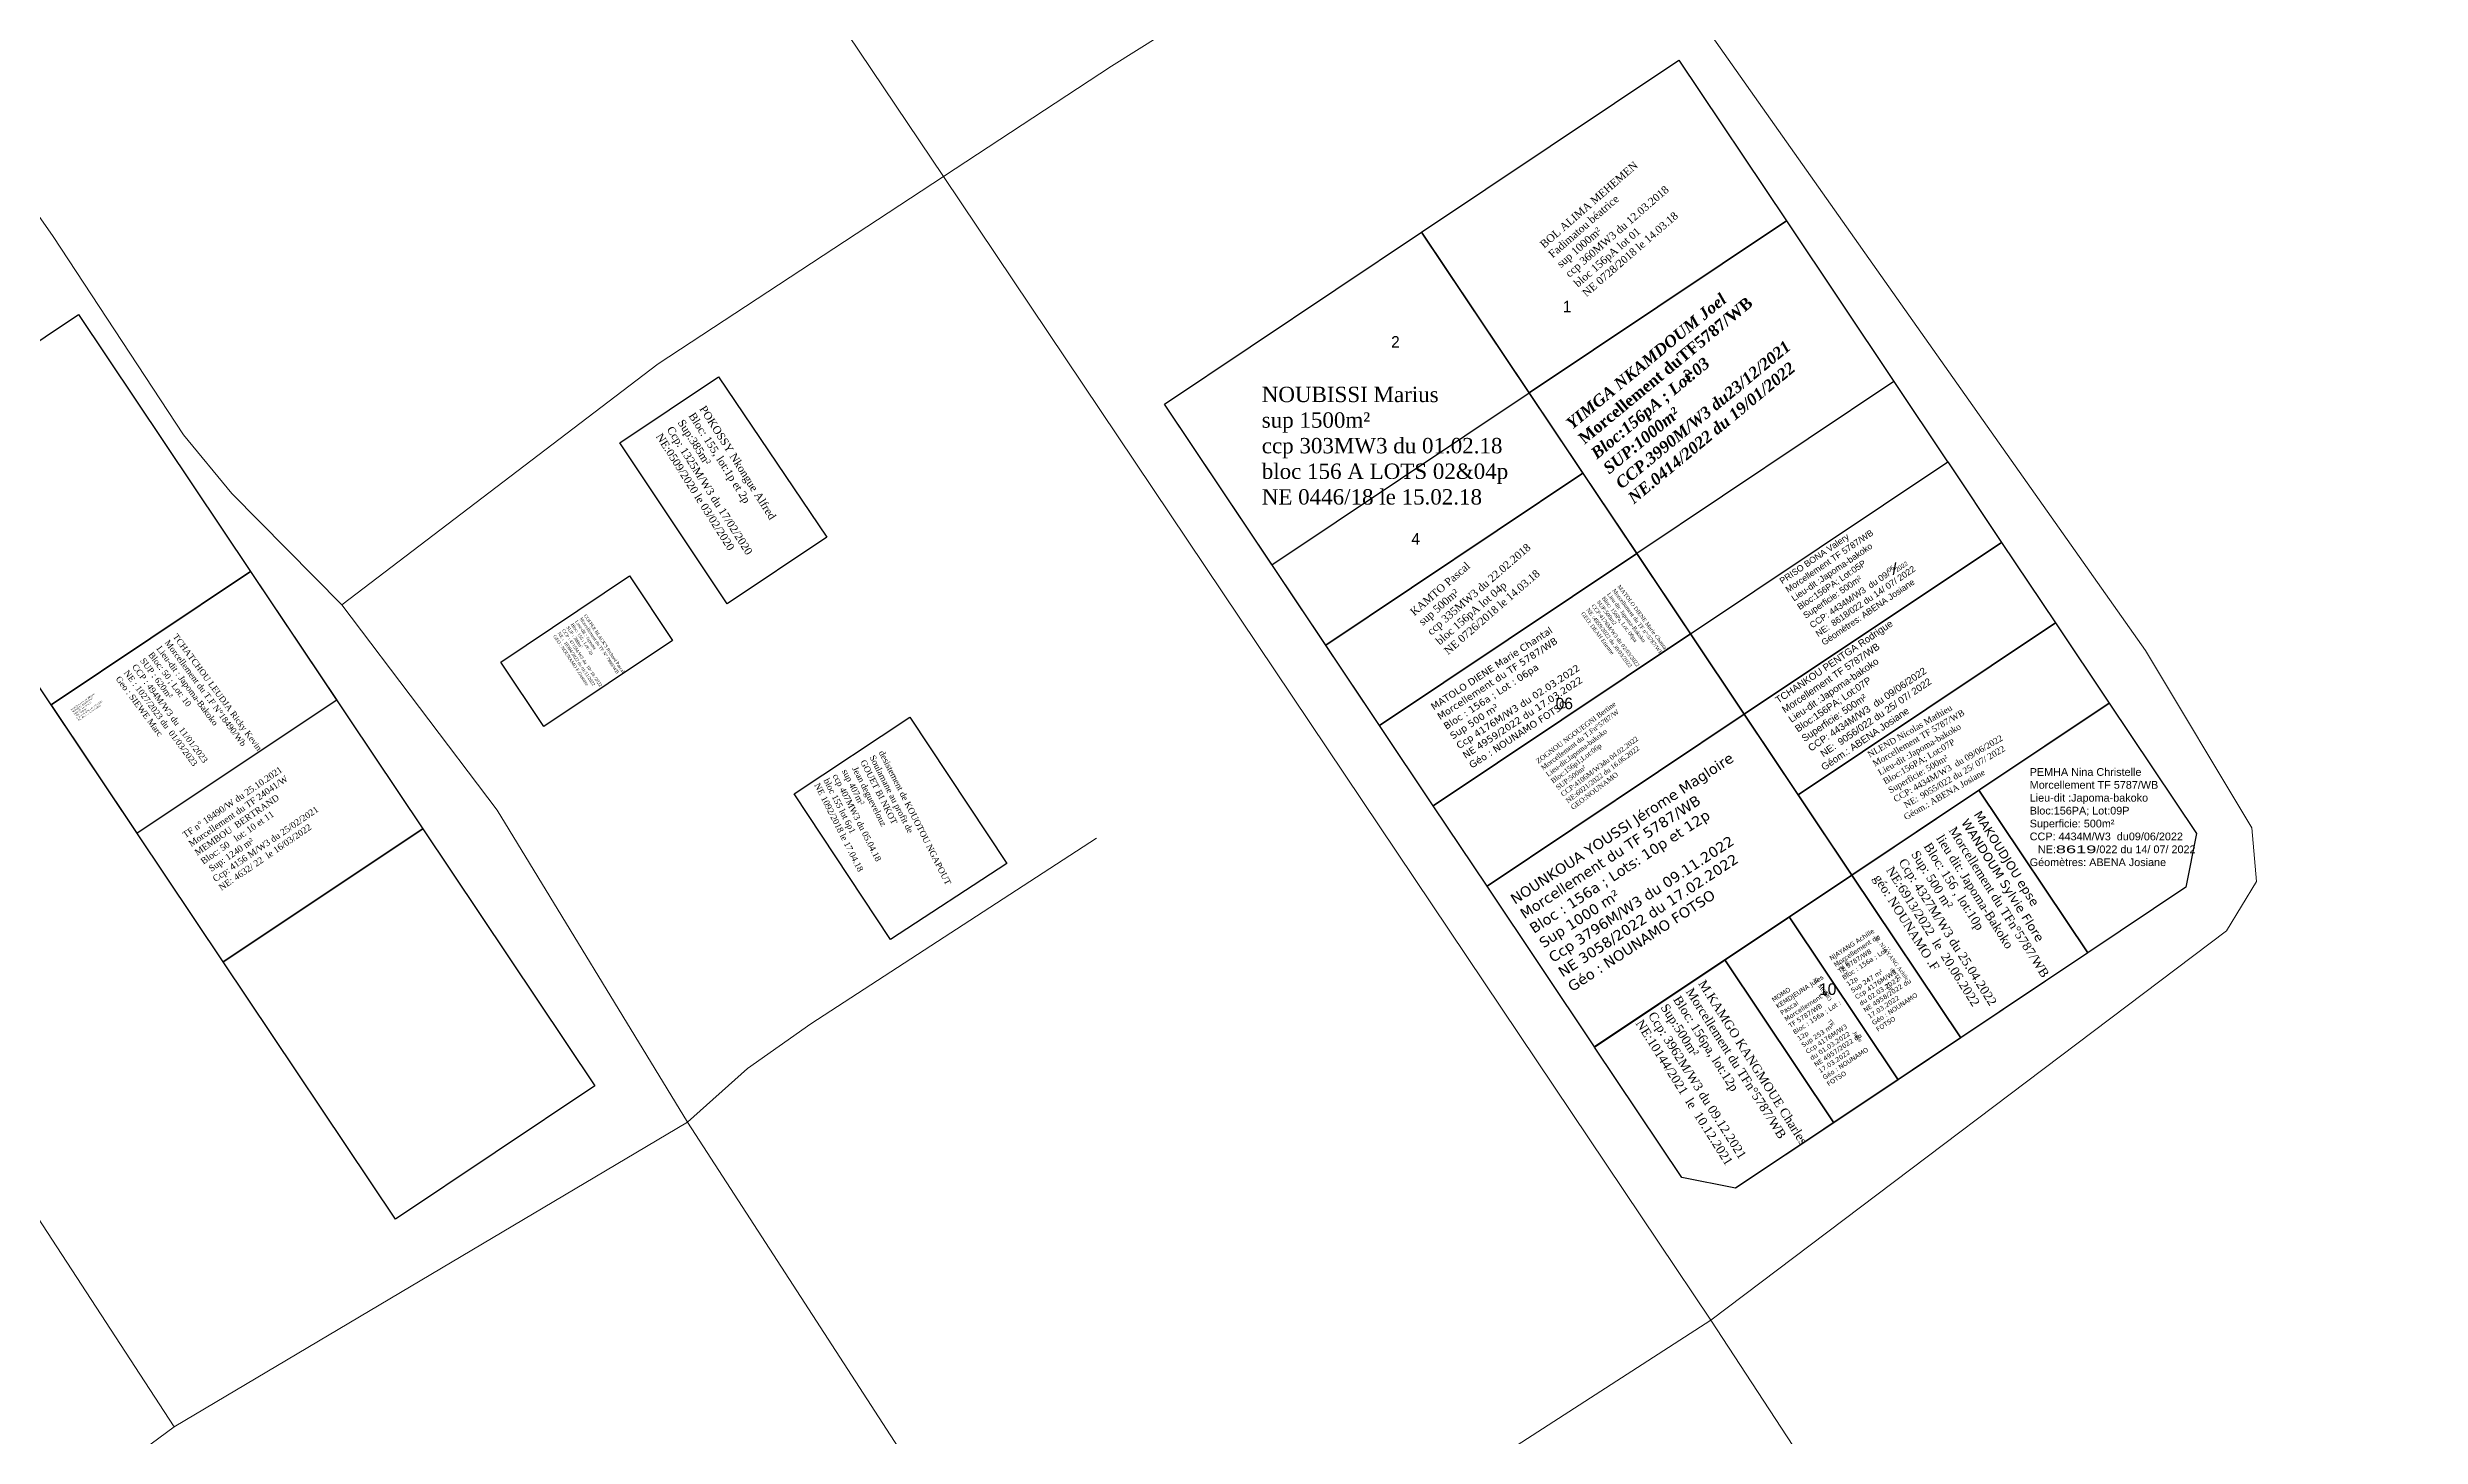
# Model space of a CAD drawing. Header units: millimetres. Extents: x 587399 to 927168, y 438565 to 1444955.
# Drawn here: x 592251.5 to 592558.2, y 443677.5 to 443857.1 of the extents above; entities that cross this region are included whole.
import ezdxf

# ---------------------------------------------------------------- set-up
doc = ezdxf.new("R2010")
doc.units = ezdxf.units.MM
doc.header["$LTSCALE"] = 2
for name, color, linetype in [('end maj 26 02 2021', 7, 'Continuous'), ('MAJ DEC 2021', 234, 'Continuous'), ('MAJ JAN 2022', 1, 'Continuous'), ('MAJ NOV 2021', 7, 'Continuous'), ('Parcelle MAJ', 6, 'Continuous')]:
    doc.layers.add(name, color=color, linetype=linetype)
doc.layers.add('MAJ APRES LE 13.01.2023', color=222, linetype='Continuous', lineweight=30)
doc.layers.add('Roads_others', color=24, linetype='Continuous', lineweight=9)
doc.styles.get("Standard").update_dxf_attribs({"font": 'arial.ttf'})
doc.styles.add('STYLE3', font='tt0012m_.ttf', dxfattribs={"height": 13})
doc.styles.add('Times 1.0', font='times.ttf', dxfattribs={"width": 0.99, "height": 1})

msp = doc.modelspace()

# ---------------------------------------------------------------- linework, layer by layer
for p, q in [((592429.07, 443833.235), (592462.319, 443855.475)), ((592409.727, 443790.221), (592476.22, 443834.693)), ((592476.217, 443834.696), (592442.97, 443812.456)), ((592395.824, 443810.994), (592429.07, 443833.235)), ((592429.07, 443833.235), (592449.921, 443802.065)), ((592442.97, 443812.456), (592429.07, 443833.235)), ((592490.118, 443813.912), (592490.119, 443813.912)), ((592497.067, 443803.523), (592490.118, 443813.912)), ((592423.623, 443769.436), (592395.824, 443810.994)), ((592456.871, 443791.675), (592442.972, 443812.455)), ((592498.742, 443729.077), (592456.871, 443791.675)), ((592470.77, 443770.895), (592504.018, 443793.132)), ((592484.67, 443750.115), (592501.084, 443761.093)), ((592451.423, 443727.879), (592484.67, 443750.115)), ((592515.163, 443740.061), (592469.653, 443709.618)), ((592444.474, 443738.269), (592444.471, 443738.267)), ((592469.653, 443709.618), (592462.717, 443710.994))]:
    msp.add_line(p, q)
at = {"lineweight": -3, "flags": 128}
for points in [[(592255.498, 443822.605), (592277.738, 443789.357), (592251.972, 443772.122), (592229.732, 443805.369)], [(592277.738, 443789.357), (592299.978, 443756.109), (592274.212, 443738.874), (592251.972, 443772.121)], [(592277.738, 443789.357), (592299.978, 443756.109), (592274.212, 443738.874), (592251.972, 443772.121)], [(592299.978, 443756.109), (592322.218, 443722.861), (592296.452, 443705.626), (592274.212, 443738.873)]]:
    msp.add_lwpolyline(points, close=True, dxfattribs=at)
at = {"color": 30, "flags": 128}
for points in [[(592497.067, 443803.523), (592504.018, 443793.132), (592470.77, 443770.895), (592463.821, 443781.285)], [(592463.821, 443781.285), (592497.067, 443803.523), (592504.018, 443793.132), (592470.77, 443770.895)], [(592463.821, 443781.285), (592497.067, 443803.523), (592504.018, 443793.132), (592470.77, 443770.895)], [(592477.72, 443760.505), (592510.966, 443782.743), (592517.916, 443772.351), (592484.67, 443750.115)], [(592477.72, 443760.505), (592510.966, 443782.743), (592517.916, 443772.351), (592484.67, 443750.115)]]:
    msp.add_lwpolyline(points, close=True, dxfattribs=at)
at = {"color": 160, "lineweight": -3, "flags": 128}
for points in [[(592456.871, 443791.675), (592463.821, 443781.285), (592430.573, 443759.046), (592423.623, 443769.436)], [(592456.871, 443791.675), (592463.821, 443781.285), (592430.573, 443759.046), (592423.623, 443769.436)], [(592484.668, 443750.114), (592498.741, 443729.076), (592490.637, 443723.655), (592476.563, 443744.693)], [(592484.668, 443750.114), (592498.741, 443729.076), (592490.637, 443723.655), (592476.563, 443744.693)], [(592476.563, 443744.693), (592490.637, 443723.655), (592482.325, 443718.095), (592468.251, 443739.134)], [(592476.563, 443744.693), (592490.637, 443723.655), (592482.325, 443718.095), (592468.251, 443739.134)]]:
    msp.add_lwpolyline(points, close=True, dxfattribs=at)
at = {"flags": 128}
for points in [[(592456.871, 443791.675), (592463.821, 443781.285), (592430.573, 443759.046), (592423.623, 443769.436)], [(592456.871, 443791.675), (592463.821, 443781.285), (592430.573, 443759.046), (592423.623, 443769.436)], [(592326.7, 443788.78), (592332.26, 443780.46), (592315.64, 443769.34), (592310.08, 443777.65)], [(592501.089, 443761.1), (592515.163, 443740.061), (592498.744, 443729.078), (592484.67, 443750.117)], [(592484.668, 443750.114), (592498.741, 443729.076), (592490.637, 443723.655), (592476.563, 443744.693)], [(592484.668, 443750.114), (592498.741, 443729.076), (592490.637, 443723.655), (592476.563, 443744.693)], [(592476.563, 443744.693), (592490.637, 443723.655), (592482.325, 443718.095), (592468.251, 443739.134)], [(592476.563, 443744.693), (592490.637, 443723.655), (592482.325, 443718.095), (592468.251, 443739.134)]]:
    msp.add_lwpolyline(points, close=True, dxfattribs=at)
at = {"color": 30, "flags": 128}
msp.add_lwpolyline([(592470.77, 443770.895), (592504.018, 443793.132), (592510.966, 443782.743), (592477.72, 443760.505), (592470.77, 443770.895)], dxfattribs=at)
msp.add_lwpolyline([(592470.77, 443770.895), (592504.018, 443793.132), (592510.966, 443782.743), (592477.72, 443760.505), (592470.77, 443770.895)], dxfattribs=at)
at = {"color": 5, "flags": 128}
msp.add_lwpolyline([(592463.82, 443781.286), (592470.77, 443770.897), (592437.523, 443748.657), (592430.573, 443759.046)], close=True, dxfattribs=at)
at = {"flags": 128}
msp.add_lwpolyline([(592444.472, 443738.266), (592444.475, 443738.268)], dxfattribs=at)
at = {"layer": 'end maj 26 02 2021', "color": 150, "flags": 128}
for points in [[(592429.07, 443833.235), (592462.319, 443855.475), (592476.217, 443834.696), (592442.97, 443812.456)], [(592429.07, 443833.235), (592462.319, 443855.475), (592476.217, 443834.696), (592442.97, 443812.456)], [(592429.07, 443833.235), (592449.921, 443802.065), (592416.674, 443779.825), (592395.824, 443810.994)], [(592429.07, 443833.235), (592449.921, 443802.065), (592416.674, 443779.825), (592395.824, 443810.994)], [(592449.92, 443802.066), (592456.871, 443791.675), (592423.623, 443769.436), (592416.674, 443779.825)], [(592449.92, 443802.066), (592456.871, 443791.675), (592423.623, 443769.436), (592416.674, 443779.825)], [(592362.946, 443770.518), (592375.467, 443751.597), (592360.436, 443741.767), (592347.969, 443760.606)], [(592362.946, 443770.518), (592375.467, 443751.597), (592360.436, 443741.767), (592347.969, 443760.606)]]:
    msp.add_lwpolyline(points, close=True, dxfattribs=at)
at = {"layer": 'end maj 26 02 2021', "color": 150}
msp.add_lwpolyline([(592338.21, 443814.52), (592352.2, 443793.8), (592339.34, 443785.2), (592325.44, 443805.98)], close=True, dxfattribs=at)
msp.add_lwpolyline([(592338.21, 443814.52), (592352.2, 443793.8), (592339.34, 443785.2), (592325.44, 443805.98)], close=True, dxfattribs=at)
at = {"layer": 'MAJ APRES LE 13.01.2023', "color": 232, "lineweight": 30, "flags": 128}
msp.add_lwpolyline([(592277.738, 443789.357), (592288.867, 443772.72), (592263.087, 443755.535), (592251.972, 443772.181)], close=True, dxfattribs=at)
at = {"layer": 'MAJ JAN 2022', "flags": 128}
msp.add_lwpolyline([(592476.215, 443834.696), (592490.115, 443813.917), (592456.868, 443791.677), (592442.97, 443812.456)], close=True, dxfattribs=at)
msp.add_lwpolyline([(592476.215, 443834.696), (592490.115, 443813.917), (592456.868, 443791.677), (592442.97, 443812.456)], close=True, dxfattribs=at)
at = {"layer": 'MAJ NOV 2021', "lineweight": -3, "flags": 128}
msp.add_lwpolyline([(592468.251, 443739.134), (592482.325, 443718.095), (592469.653, 443709.618), (592462.717, 443710.994), (592451.423, 443727.879)], close=True, dxfattribs=at)
msp.add_lwpolyline([(592468.251, 443739.134), (592482.325, 443718.095), (592469.653, 443709.618), (592462.717, 443710.994), (592451.423, 443727.879)], close=True, dxfattribs=at)
at = {"layer": 'Parcelle MAJ', "color": 6, "lineweight": 30, "flags": 128}
for points in [[(592463.821, 443781.285), (592497.067, 443803.523), (592504.018, 443793.132), (592470.77, 443770.895)], [(592477.72, 443760.505), (592510.966, 443782.743), (592517.916, 443772.351), (592484.67, 443750.115)], [(592470.77, 443770.9), (592484.67, 443750.11), (592451.42, 443727.88), (592437.52, 443748.66)], [(592517.916, 443772.351), (592529.206, 443755.471), (592527.836, 443748.539), (592515.155, 443740.056), (592501.084, 443761.093)]]:
    msp.add_lwpolyline(points, close=True, dxfattribs=at)
msp.add_lwpolyline([(592470.77, 443770.895), (592504.018, 443793.132), (592510.966, 443782.743), (592477.72, 443760.505), (592470.77, 443770.895)], dxfattribs=at)
at = {"layer": 'Roads_others'}
msp.add_line((592264.11, 443993.967), (592367.289, 443840.445), dxfattribs=at)
for points in [[(592118.186, 444010.91), (592130.703, 444005.008), (592135.47, 444000.868), (592157.838, 443969.241), (592165.73, 443959.642), (592175.341, 443951.958), (592185.698, 443941.842), (592194.124, 443930.531), (592199.863, 443920.477), (592216.128, 443885.748), (592222.689, 443874.811), (592231.228, 443862.626), (592252.218, 443832.689), (592269.063, 443807.048), (592275.321, 443799.438), (592289.523, 443785.037), (592309.61, 443758.504), (592334.219, 443718.157), (592373.58, 443657.407), (592384.185, 443644.351), (592448.137, 443550.263), (592477.35, 443512.43), (592482.271, 443509.484)], [(592289.523, 443785.037), (592330.401, 443816.197), (592367.289, 443840.445), (592389.011, 443854.716), (592444.96, 443889.817)], [(592089.079, 443439.683), (592207.231, 443518.623), (592222.807, 443529.229), (592250.996, 443549.4), (592303.84, 443581.622), (592326.448, 443597.907), (592341.478, 443610.79), (592354.045, 443621.603), (592384.185, 443644.351), (592407.386, 443655.971), (592437.287, 443673.744), (592466.454, 443692.556), (592533.101, 443742.901), (592536.969, 443749.272), (592536.362, 443756.225), (592522.639, 443779.128), (592464.05, 443862.188)], [(592367.289, 443840.445), (592466.454, 443692.556), (592558.162, 443552.299)], [(592267.85, 443678.746), (592229.979, 443736.833), (592171.088, 443821.519)], [(592387.036, 443754.879), (592350.137, 443730.886), (592341.95, 443725.107), (592334.219, 443718.157)], [(592334.219, 443718.157), (592267.85, 443678.746), (592205.517, 443632.695), (592113.725, 443571.226), (592055.55, 443529.822), (592048.627, 443525.161), (591999.599, 443495.684), (591984.579, 443484.283), (591965.988, 443469.03)]]:
    msp.add_lwpolyline(points, dxfattribs=at)

# ---------------------------------------------------------------- texts
at = {"style": 'STYLE3'}
msp.add_text('06', height=1.5, rotation=1.35153, dxfattribs=at).set_placement((592446.41, 443771.516))
at = {"char_height": 1.5, "attachment_point": 1, "style": 'STYLE3'}
for s, insert in [('1', (592447.322, 443824.372)), ('2', (592425.126, 443819.794)), ('3', (592462.763, 443815.458)), ('4', (592427.75, 443794.342)), ('10', (592480.435, 443736.111))]:
    msp.add_mtext(s, dxfattribs=dict(at, insert=insert))
at = {"attachment_point": 1}
for s, insert, char_height, rotation in [('\\A1;PRISO BONA Valery\\P{\\C1;Morcellement TF 5787/WB\\P}Lieu-dit :Japoma-bakoko\\PBloc:156PA; Lot:05P\\PSuperficie: 500m²\\PCCP: 4434M/W3  du 09/{\\H0.7x;\\S06#2022;}\\PNE:{\\W1.684; }8618/022 du 14/ 07/ 2022\\P{\\C1;Géomètres: ABENA Josiane}', (592475.217, 443788.374), 0.81, 34.28424), ('TCHANKOU PENTGA Rodrigue\\P{\\C1;Morcellement TF 5787/WB\\P}Lieu-dit :Japoma-bakoko\\PBloc:156PA; Lot:07P\\PSuperficie: 500m²^JCCP: 4434M/W3  du 09/06/2022\\P\\pi-1.905,l2.805,t3.6;NE:^I9056/022 du 25/ 07/ 2022\\P\\pi0,l0,tz;{\\C1;Géom.: ABENA Josiane}', (592474.665, 443773), 0.9, 34.28424), ('{\\fTimes New Roman|b0|i0|c0|p18;NLEND Nicolas Mathieu\\P\\C1;Morcellement TF 5787/WB\\P\\C256;Lieu-dit :Japoma-bakoko\\PBloc:156PA; Lot:07P\\PSuperficie: 500m²^JCCP: 4434M/W3  du 09/06/2022\\P\\pi-1.693,l2.493,t3.2;NE:^I9055/022 du 25/ 07/ 2022\\P\\pi0,l0,tz;\\C1;Géom.: ABENA Josiane}', (592486.583, 443765.96), 0.8, 30.10025)]:
    msp.add_mtext_dynamic_manual_height_columns(s, width=38.63325, gutter_width=12.5, heights=[0], dxfattribs=dict(at, insert=insert, char_height=char_height, rotation=rotation))
for s, insert, char_height, width, rotation in [('\\A1;{\\fTimes New Roman|b0|i0|c0|p18;MATOLO DIENE Marie Chantal\\P\\C1;Morcellement du TF n°:5787/WB\\P\\C256;Lieu dit: Japoma-Bakoko\\PBloc: 156Pa, Lot: 06pa\\PSUP:500m2\\PCCP:4176M/W3 du 02/03/2022\\PNE :4959/2022 du 30/03/2022\\PGEO: DEAH Etienne}', (592454.758, 443787.707), 0.50321, 10.09661, 306.64272), ('{\\fVerdana|b0|i0|c0|p34;MATOLO DIENE Marie Chantal\\P\\C1;Morcellement du TF 5787/WB \\C256;\\PBloc : 156a ; Lot : 06pa\\PSup 500 m² \\PCcp 4176M/W3 du 02.03.2022 \\PNE 4959/2022 du 17.03.2022\\P\\C1;Géo : NOUNAMO FOTSO}', (592430.141, 443772.149), 0.9, 38.63069, 33.23803), ('{\\fVerdana|b0|i0|c0|p34;MATOLO DIENE Marie Chantal\\P\\C1;Morcellement du TF 5787/WB \\C256;\\PBloc : 156a ; Lot : 06pa\\PSup 500 m² \\PCcp 4176M/W3 du 02.03.2022 \\PNE 4959/2022 du 17.03.2022\\P\\C1;Géo : NOUNAMO FOTSO}', (592430.141, 443772.149), 0.9, 38.63069, 33.23803), ('{\\fTimes New Roman|b0|i0|c0|p18;ZOGNOU NGOUEGNI Bertine\\P\\C1;Morcellement du T.Fn%%D5787/W\\P\\C256;Lieu-dit:Japoma-bakoko\\PBloc:156p1;Lot:06p\\PSUP:500m²\\PCCP:4106M/W3du 04.02.2022\\PNE:6021/2022 du 16.06.2022\\PGEO:NOUNAMO}', (592443.759, 443765.001), 0.64013, 21.72835, 36.97459), ('{\\fVerdana|b0|i0|c0|p34;NOUNKOUA YOUSSI Jérome Magloire\\P\\C1;Morcellement du TF 5787/WB \\C256;\\PBloc : 156a ; Lots: 10p et 12p\\PSup 1000 m² \\PCcp 3796M/W3 du 09.11.2022 \\PNE 3058/2022 du 17.02.2022\\P\\C1;Géo : NOUNAMO FOTSO}', (592440.381, 443747.396), 1.35, 57.94604, 33.23803), ('{\\fVerdana|b0|i0|c0|p34;NJAYANG Achille\\P\\C1;Morcellement du TF 5787/WB \\C256;\\PBloc : 156a ; Lot : 12p\\PSup 247 m² \\PCcp 4176M/W3 du 02.03.2022 \\PNE 4958/2022 du 17.03.2022\\P\\C1;Géo : NOUNAMO FOTSO}', (592481.692, 443739.544), 0.6, 7.31491, 33.23803), ('{\\fVerdana|b0|i0|c0|p34;NJAYANG Achille\\P\\C1;Morcellement du TF 5787/WB \\C256;\\PBloc : 156a ; Lot : 12p\\PSup 247 m² \\PCcp 4176M/W3 du 02.03.2022 \\PNE 4958/2022 du 17.03.2022\\P\\C1;Géo : NOUNAMO FOTSO}', (592481.692, 443739.544), 0.6, 7.31491, 33.23803), ('\\A1;{\\fTimes New Roman|b0|i0|c0|p18;M. NJAYANG Achile\\P\\C1;Morcellement du TF n°:5787/WB\\P\\C256;Lieu dit: Japoma-Bakoko\\PBloc: 156Pa, Lot: 12P\\PSUP:247m2\\PCCP:4176M/W3 du 02/03/2022\\PNE :4958/2022 du 30/03/2022\\PGEO: DEAH Etienne}', (592487.958, 443742.306), 0.50321, 10.09661, 306.64272), ('\\A1;{\\fTimes New Roman|b0|i0|c0|p18;M. NJAYANG Achile\\P\\C1;Morcellement du TF n°:5787/WB\\P\\C256;Lieu dit: Japoma-Bakoko\\PBloc: 156Pa, Lot: 12P\\PSUP:247m2\\PCCP:4176M/W3 du 02/03/2022\\PNE :4958/2022 du 30/03/2022\\PGEO: DEAH Etienne}', (592487.958, 443742.306), 0.50321, 10.09661, 306.64272), ('{\\fVerdana|b0|i0|c0|p34;MOMO KEMDJEUNA Jules Pascal\\P\\C1;Morcellement du TF 5787/WB \\C256;\\PBloc : 156a ; Lot : 12p\\PSup 253 m² \\PCcp 4176M/W3 du 01.03.2022 \\PNE 4957/2022 du 17.03.2022\\P\\C1;Géo : NOUNAMO FOTSO}', (592474.226, 443734.167), 0.6, 7.31491, 33.23803), ('{\\fVerdana|b0|i0|c0|p34;MOMO KEMDJEUNA Jules Pascal\\P\\C1;Morcellement du TF 5787/WB \\C256;\\PBloc : 156a ; Lot : 12p\\PSup 253 m² \\PCcp 4176M/W3 du 01.03.2022 \\PNE 4957/2022 du 17.03.2022\\P\\C1;Géo : NOUNAMO FOTSO}', (592474.226, 443734.167), 0.6, 7.31491, 33.23803), ('\\A1;{\\fTimes New Roman|b0|i0|c0|p18;M. MOMO KEMDJEUNA Jules Pascal\\P\\C1;Morcellement du TF n°:5787/WB\\P\\C256;Lieu dit: Japoma-Bakoko\\PBloc: 156Pa, Lot: 12P\\PSUP:253m2\\PCCP:4176M/W3 du 01/03/2022\\PNE :4957/2022 du 30/03/2022\\PGEO: DEAH Etienne}', (592480.004, 443736.92), 0.50321, 10.09661, 306.64272), ('\\A1;{\\fTimes New Roman|b0|i0|c0|p18;M. MOMO KEMDJEUNA Jules Pascal\\P\\C1;Morcellement du TF n°:5787/WB\\P\\C256;Lieu dit: Japoma-Bakoko\\PBloc: 156Pa, Lot: 12P\\PSUP:253m2\\PCCP:4176M/W3 du 01/03/2022\\PNE :4957/2022 du 30/03/2022\\PGEO: DEAH Etienne}', (592480.004, 443736.92), 0.50321, 10.09661, 306.64272)]:
    msp.add_mtext(s, dxfattribs=dict(at, insert=insert, char_height=char_height, width=width, rotation=rotation))
at = {"color": 3, "insert": (592321.13, 443783.878), "char_height": 0.8017, "width": 59.94957, "attachment_point": 1, "rotation": 303.81663}
msp.add_mtext("{\\fTimes New Roman|b0|i0|c0|p18;\\H0.5109x;COFFEE BLACK'S Richard Pascal\\P\\C1;Morcellement du TF N° 7899/WB\\P\\C256;Lieu-dit : Japoma\\PBloc: 155 ; Lot: 2p\\PSUP : 200m²\\PCCP : 4715M/W5 du  10/ 10 /2022\\PNE :  10394/2022 du 01/11/2022\\P\\H0.9999x;\\C1;GEO : NOUNAMO F.Gustave}", dxfattribs=at)
at = {"insert": (592507.655, 443763.941), "char_height": 1, "attachment_point": 1}
msp.add_mtext_dynamic_manual_height_columns('PEMHA Nina Christelle\\P{\\C1;Morcellement TF 5787/WB\\P}Lieu-dit :Japoma-bakoko\\PBloc:156PA; Lot:09P\\PSuperficie: 500m²\\PCCP: 4434M/W3  du09/06/2022\\P{\\W2.709; }NE:{\\W1.684;8619}/022 du 14/ 07/ 2022\\PGéomètres: ABENA Josiane', width=38.63325, gutter_width=12.5, heights=[0], dxfattribs=at)
at = {"insert": (592479.119, 443733.348), "char_height": 0.763, "attachment_point": 1}
msp.add_mtext(':', dxfattribs=at)
msp.add_mtext(':', dxfattribs=at)
at = {"layer": 'end maj 26 02 2021', "color": 150, "linetype": 'ByBlock', "lineweight": -3, "ltscale": 0.0014, "attachment_point": 1, "style": 'Times 1.0'}
for s, insert, char_height, width, rotation in [('BOL ALIMA MEHEMEN Fadimatou béatrice\\P{\\fTimes New Roman|b0|i0|c186|p18;sup }10{\\fTimes New Roman|b0|i0|c186|p18;00m²\\Pccp 3}60{\\fTimes New Roman|b0|i0|c186|p18;MW3 du }12.03{\\fTimes New Roman|b0|i0|c186|p18;.2018\\Pbloc 156pA lot 0}1{\\fTimes New Roman|b0|i0|c186|p18;\\PNE 072}8{\\fTimes New Roman|b0|i0|c186|p18;/2018 le 14.03.18}', (592444.243, 443831.849), 1, 22.11065, 41.03322), ('BOL ALIMA MEHEMEN Fadimatou béatrice\\P{\\fTimes New Roman|b0|i0|c186|p18;sup }10{\\fTimes New Roman|b0|i0|c186|p18;00m²\\Pccp 3}60{\\fTimes New Roman|b0|i0|c186|p18;MW3 du }12.03{\\fTimes New Roman|b0|i0|c186|p18;.2018\\Pbloc 156pA lot 0}1{\\fTimes New Roman|b0|i0|c186|p18;\\PNE 072}8{\\fTimes New Roman|b0|i0|c186|p18;/2018 le 14.03.18}', (592444.243, 443831.849), 1, 22.11065, 41.03322), ('KAMTO Pascal\\Psup 500m²\\Pccp 335MW3 du 22.02.2018\\Pbloc 156pA lot 04p\\PNE 0726/2018 le 14.03.18', (592427.478, 443784.328), 1, 22.11065, 41.03322), ('KAMTO Pascal\\Psup 500m²\\Pccp 335MW3 du 22.02.2018\\Pbloc 156pA lot 04p\\PNE 0726/2018 le 14.03.18', (592427.478, 443784.328), 1, 22.11065, 41.03322), ('{\\fTimes New Roman|b0|i0|c186|p18;\\W1;\\C1;TF n° 18490/W\\fTimes New Roman|b0|i0|c0|p18; du 25.10.2021\\fTimes New Roman|b0|i0|c186|p18;\\PMorcellement du TF 24041/W \\P\\fTimes New Roman|b0|i0|c0|p18;\\C256;MEMBOU  BERTRAND\\fTimes New Roman|b0|i0|c186|p18;\\PBloc: \\fTimes New Roman|b0|i0|c0|p18;50\\fTimes New Roman|b0|i0|c186|p18;   lot: \\fTimes New Roman|b0|i0|c0|p18;10 et 11\\P\\fTimes New Roman|b0|i0|c186|p18; Sup: \\fTimes New Roman|b0|i0|c0|p18;1240 \\fTimes New Roman|b0|i0|c186|p18;m²\\PCcp: \\fTimes New Roman|b0|i0|c0|p18;4156 M\\fTimes New Roman|b0|i0|c186|p18;/W3 du \\fTimes New Roman|b0|i0|c0|p18;25\\fTimes New Roman|b0|i0|c186|p18;/0\\fTimes New Roman|b0|i0|c0|p18;2\\fTimes New Roman|b0|i0|c186|p18;/20\\fTimes New Roman|b0|i0|c0|p18;21\\fTimes New Roman|b0|i0|c186|p18;\\PNE: \\fTimes New Roman|b0|i0|c0|p18;4632\\fTimes New Roman|b0|i0|c186|p18;/ \\fTimes New Roman|b0|i0|c0|p18;22\\fTimes New Roman|b0|i0|c186|p18;  le \\fTimes New Roman|b0|i0|c0|p18;16\\fTimes New Roman|b0|i0|c186|p18;/0\\fTimes New Roman|b0|i0|c0|p18;3\\fTimes New Roman|b0|i0|c186|p18;/20\\fTimes New Roman|b0|i0|c0|p18;22}', (592268.826, 443755.537), 0.825351, 25.62096, 34.48379), ('{\\fTimes New Roman|b0|i0|c186|p18;desistement de KOUOTOU NGAPOUT\\PSoulamane au profit de }\\P{\\fTimes New Roman|b0|i0|c186|p18;GOUET BI NKOT}\\P{\\fTimes New Roman|b0|i0|c186|p18; Jean deguevelouz\\Psup 407m²\\Pccp 407MW3 du 05.04.18\\Pbloc 155 lot 6p1\\PNE 1092/2018 le 17.04.18}', (592359.6, 443766.325), 0.8, 24.42383, 296.81341), ('{\\fTimes New Roman|b0|i0|c186|p18;desistement de KOUOTOU NGAPOUT\\PSoulamane au profit de }\\P{\\fTimes New Roman|b0|i0|c186|p18;GOUET BI NKOT}\\P{\\fTimes New Roman|b0|i0|c186|p18; Jean deguevelouz\\Psup 407m²\\Pccp 407MW3 du 05.04.18\\Pbloc 155 lot 6p1\\PNE 1092/2018 le 17.04.18}', (592359.6, 443766.325), 0.8, 24.42383, 296.81341)]:
    msp.add_mtext(s, dxfattribs=dict(at, insert=insert, char_height=char_height, width=width, rotation=rotation))
at = {"layer": 'end maj 26 02 2021', "color": 150, "linetype": 'ByBlock', "lineweight": -3, "ltscale": 0.0014, "insert": (592408.412, 443813.251), "char_height": 1.98649, "width": 51.41711, "attachment_point": 1, "style": 'Times 1.0'}
msp.add_mtext('NOUBISSI Marius\\Psup 1500m²\\Pccp 303MW3 du 01.02.18\\Pbloc 156 A LOTS 02&04p\\PNE 0446/18 le 15.02.18', dxfattribs=at)
msp.add_mtext('NOUBISSI Marius\\Psup 1500m²\\Pccp 303MW3 du 01.02.18\\Pbloc 156 A LOTS 02&04p\\PNE 0446/18 le 15.02.18', dxfattribs=at)
at = {"layer": 'end maj 26 02 2021', "insert": (592336.545, 443810.942), "char_height": 1, "attachment_point": 1, "rotation": 302.35695}
msp.add_mtext_dynamic_manual_height_columns('{\\fTimes New Roman|b0|i0|c0|p18;POKOSSY Nkongue Alfred\\PBloc: 155, lot:1p et 2p\\PSup:385m²\\PCcp: 1325M/W3 du 17/02/2020\\PNE:0509/2020 le 03/02/2020 }', width=99.92836, gutter_width=12.5, heights=[24.436], dxfattribs=at)
msp.add_mtext_dynamic_manual_height_columns('{\\fTimes New Roman|b0|i0|c0|p18;POKOSSY Nkongue Alfred\\PBloc: 155, lot:1p et 2p\\PSup:385m²\\PCcp: 1325M/W3 du 17/02/2020\\PNE:0509/2020 le 03/02/2020 }', width=99.92836, gutter_width=12.5, heights=[24.436], dxfattribs=at)
at = {"layer": 'MAJ APRES LE 13.01.2023', "color": 232, "lineweight": 30, "insert": (592269.329, 443782.194), "char_height": 0.78811, "width": 19.57892, "attachment_point": 1, "rotation": 306.54207}
msp.add_mtext('{\\C7;\\P\\fTimes New Roman|b0|i0|c186|p18;TCHATCHOU LEUDJA Ricky Kevin\\C232;   \\P\\C1;Morcellement du T.F N°18490/Wb      \\P\\C7;Lieu-dit : Japoma-Bakoko\\PBloc: 50 ; Lot: 10\\PSUP : 620m²\\PCCP : 494M/W3 du  11/01/2023\\PNE : 1027/2023 du  01/03/2023\\C256;\\P\\C1;Geo : SIEWE Marc}', dxfattribs=at)
at = {"layer": 'MAJ APRES LE 13.01.2023', "color": 232, "lineweight": 30, "insert": (592254.463, 443771.557), "char_height": 0.2, "width": 25.62096, "attachment_point": 1, "rotation": 34.48379, "style": 'Times 1.0'}
msp.add_mtext('{\\fTimes New Roman|b0|i0|c186|p18;\\W1;\\C2;Morcellement du TF 24041/W \\P\\fTimes New Roman|b0|i0|c0|p18;MEMBOU  BERTRAND\\fTimes New Roman|b0|i0|c186|p18;\\PBloc: \\fTimes New Roman|b0|i0|c0|p18;50\\fTimes New Roman|b0|i0|c186|p18;   lot: \\fTimes New Roman|b0|i0|c0|p18;10 et 11\\P\\fTimes New Roman|b0|i0|c186|p18; Sup: \\fTimes New Roman|b0|i0|c0|p18;1240 \\fTimes New Roman|b0|i0|c186|p18;m²\\PCcp: \\fTimes New Roman|b0|i0|c0|p18;4156 M\\fTimes New Roman|b0|i0|c186|p18;/W3 du \\fTimes New Roman|b0|i0|c0|p18;25\\fTimes New Roman|b0|i0|c186|p18;/0\\fTimes New Roman|b0|i0|c0|p18;2\\fTimes New Roman|b0|i0|c186|p18;/20\\fTimes New Roman|b0|i0|c0|p18;21\\fTimes New Roman|b0|i0|c186|p18;\\PNE: \\fTimes New Roman|b0|i0|c0|p18;4632\\fTimes New Roman|b0|i0|c186|p18;/ \\fTimes New Roman|b0|i0|c0|p18;22\\fTimes New Roman|b0|i0|c186|p18;  le \\fTimes New Roman|b0|i0|c0|p18;16\\fTimes New Roman|b0|i0|c186|p18;/0\\fTimes New Roman|b0|i0|c0|p18;3\\fTimes New Roman|b0|i0|c186|p18;/20\\fTimes New Roman|b0|i0|c0|p18;22}', dxfattribs=at)
at = {"layer": 'MAJ DEC 2021', "char_height": 1.15, "attachment_point": 1, "rotation": 302.35695}
for s, insert in [('{\\fTimes New Roman|b0|i0|c186|p18;\\P\\fVerdana|b0|i0|c0|p34;MAKOUDJOU epse \\PWANDOUM Sylvie Flore\\P\\fTimes New Roman|b0|i0|c186|p18;\\C1;Morcellement du TFn°5787/WB\\Plieu dit: Japoma-Bakoko\\P\\C256;Bloc: 156 , lot:10p\\PSup: 500 m²\\PCcp: 4327M/W3 du 25.04.2022\\PNE:6913/2022  le  20.06.2022\\Pgéo: NOUNAMO .F}', (592502.967, 443759.589)), ('{\\fTimes New Roman|b0|i0|c0|p18;\\PM.KAMGO KANGMOUE Charles \\P\\C1;Morcellement du TFn°5787/WB\\P\\C256;Bloc: 156pa, lot:12p\\PSup:500m²\\PCcp: 3962M/W3 du 09.12.2021\\PNE:10144/2021  le  10.12.2021}', (592467.364, 443737.723)), ('{\\fTimes New Roman|b0|i0|c0|p18;\\PM.KAMGO KANGMOUE Charles \\P\\C1;Morcellement du TFn°5787/WB\\P\\C256;Bloc: 156pa, lot:12p\\PSup:500m²\\PCcp: 3962M/W3 du 09.12.2021\\PNE:10144/2021  le  10.12.2021}', (592467.364, 443737.723))]:
    msp.add_mtext_dynamic_manual_height_columns(s, width=99.92836, gutter_width=12.5, heights=[24.436], dxfattribs=dict(at, insert=insert))
at = {"layer": 'MAJ JAN 2022', "insert": (592447.569, 443808.821), "char_height": 0.7, "width": 39.336, "attachment_point": 1, "rotation": 39.60796}
msp.add_mtext('{\\fTimes New Roman|b1|i1|c0|p18;\\H2.143x;YIMGA NKAMDOUM Joel\\P\\fTimes New Roman|b1|i0|c0|p18;\\C1;Morcellement duTF5787/WB\\P\\fTimes New Roman|b1|i1|c0|p18;\\C256;Bloc:156pA ; Lot:03\\PSUP:1000m²\\PCCP.3990M/W3 du23/12/2021\\PNE.0414/2022 du 19/01/2022\\H1.333x;\\P\\H0.3503x; }', dxfattribs=at)

doc.saveas('drawing.dxf')
